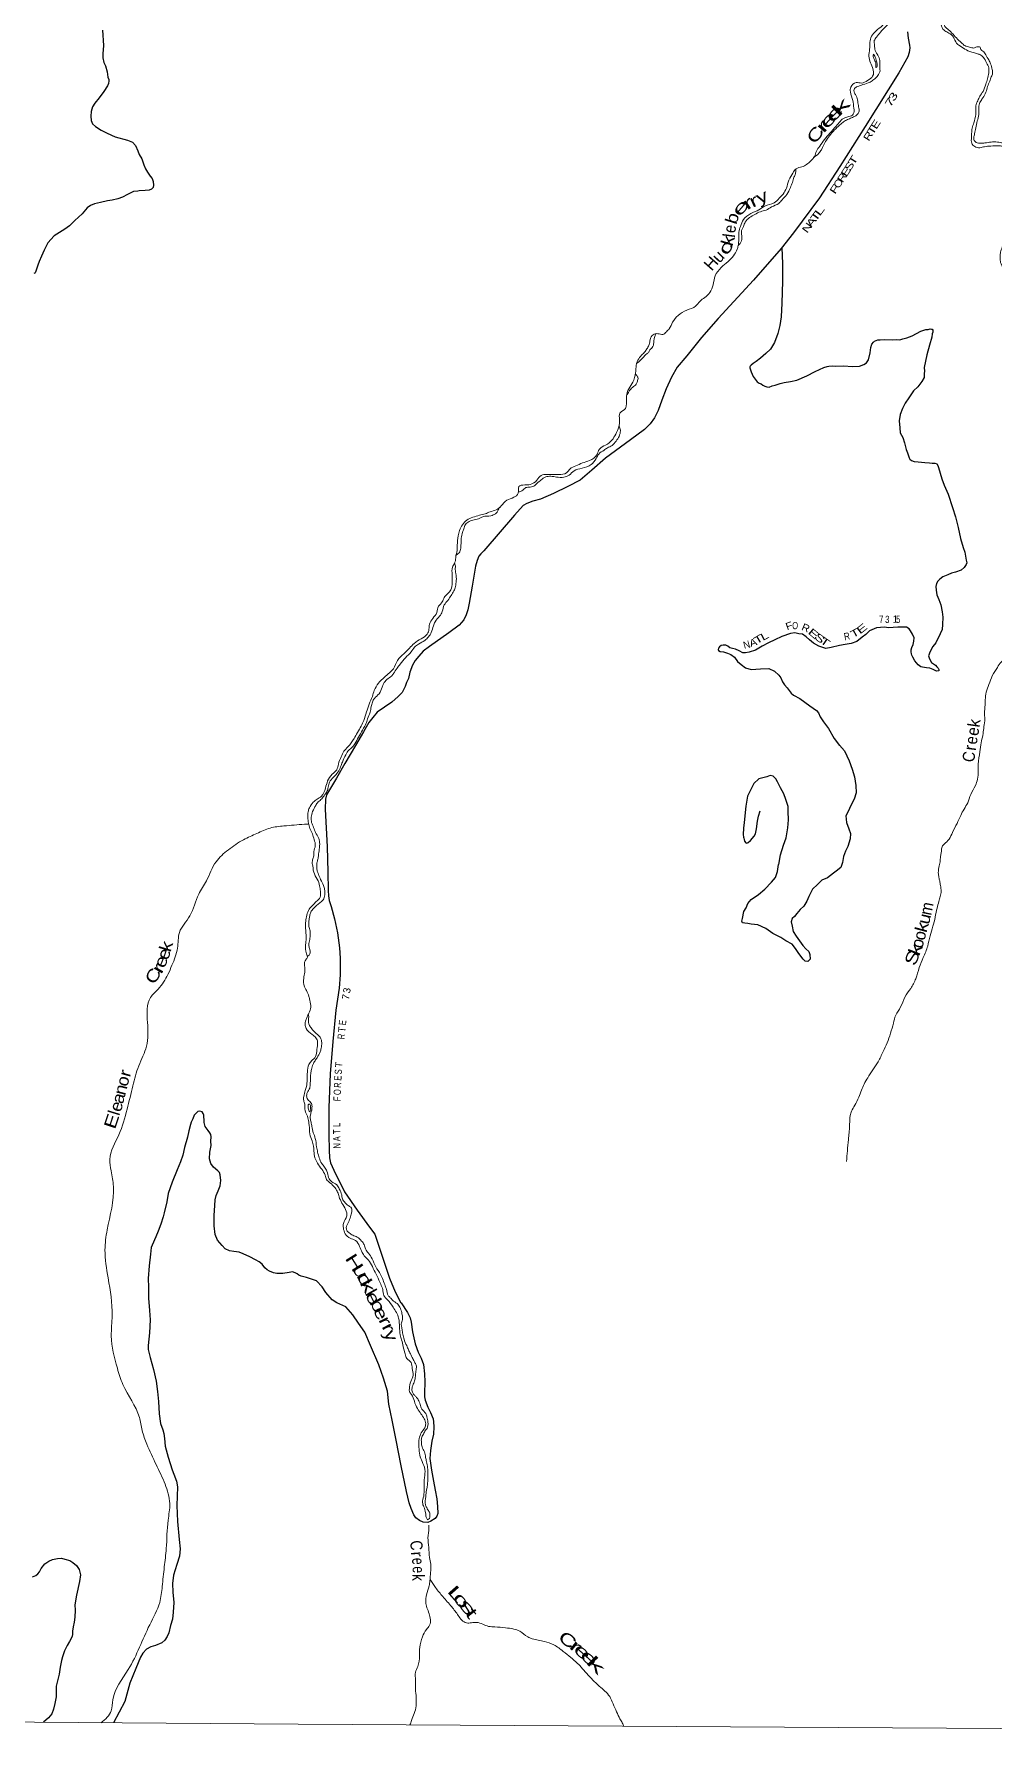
# Model space of a CAD drawing. Header units: feet. Extents: x -252966 to 4, y -183309 to 1368.
# Drawn here: x -161025 to -145150, y -183309 to -154782 of the extents above; entities that cross this region are included whole.
import ezdxf
from ezdxf.enums import TextEntityAlignment as Align

# ---------------------------------------------------------------- set-up
doc = ezdxf.new("R2010")
doc.units = ezdxf.units.FT
doc.header["$LTSCALE"] = 80
for name, color, linetype, lineweight in [('29', 7, 'Continuous', 25), ('30', 7, 'Continuous', 35), ('39', 7, 'Continuous', 13), ('4', 7, 'Continuous', 13), ('41', 7, 'Continuous', 13)]:
    doc.layers.add(name, color=color, linetype=linetype, lineweight=lineweight)

msp = doc.modelspace()

# ---------------------------------------------------------------- linework, layer by layer
at = {"layer": '29'}
for points in [[(-159895.63, -154712.76), (-159881.46, -154962.65), (-159890.81, -155103.29), (-159890.42, -155171.72), (-159876.09, -155244.52), (-159845.37, -155303.63), (-159821.57, -155400.81), (-159809.57, -155487.63), (-159792.93, -155528.93), (-159790.94, -155548.46), (-159796.05, -155596.03), (-159815.05, -155634.41), (-159873.41, -155725.56), (-159950.21, -155832.35), (-160022.52, -155919.14), (-160062.16, -155982.57), (-160082.07, -156060.57), (-160087.84, -156134.89), (-160083.49, -156205.43), (-160062.75, -156262.28), (-160013.64, -156307.75), (-159918.68, -156366.42), (-159819.56, -156419.15), (-159686.43, -156476.73), (-159485.09, -156535.97), (-159397.53, -156568.29), (-159350.57, -156619.75), (-159310.49, -156707.26), (-159289.85, -156768.13), (-159247.42, -156841.62), (-159209.58, -156939.14), (-159187.17, -157010.12), (-159150.29, -157063.34), (-159107.68, -157128.78), (-159075.19, -157170.34), (-159056.47, -157215.58), (-159050.61, -157276.08), (-159059.68, -157320.13), (-159084.55, -157346.65), (-159123.18, -157359.83), (-159191.63, -157368.22), (-159292.13, -157373.82), (-159310.83, -157375.92)], [(-146560.35, -154740.38), (-146549.59, -154841.33), (-146525.28, -154958.83), (-146520.77, -155005.25), (-146524.04, -155043.37), (-146531.32, -155081.36), (-146553.78, -155153.06), (-146703.27, -155417.76), (-147263.37, -156304.79), (-147679.4, -156969.19), (-148018.22, -157487.23), (-148445.61, -158068.76), (-148655.3, -158329.48), (-149108.96, -158853.81), (-149694.92, -159486.48), (-149970.75, -159801.37), (-150218.12, -160107.12), (-150375.07, -160293.12), (-150466.94, -160457.1), (-150557.79, -160651.29), (-150628.35, -160840.12), (-150692.36, -161013.06), (-150752.64, -161133.82), (-150824.18, -161230.06), (-150917.9, -161327.59), (-151148.79, -161499.08), (-151563.06, -161803.39), (-151790.8, -162001.14), (-151983.19, -162163.84), (-152185.86, -162271.87), (-152423.01, -162388.84), (-152641.29, -162482.28), (-152766.98, -162512.36), (-152866.88, -162553.35), (-152928.21, -162583.53), (-153072.32, -162745.8), (-153578.46, -163336.82), (-153626.39, -163387.56), (-153659.79, -163424.69), (-153690.29, -163496.12), (-153717.5, -163589.79)], [(-159310.83, -157375.92), (-159380.68, -157383.74), (-159480.18, -157431.62), (-159565.53, -157475.83), (-159640.47, -157504.19), (-159735.33, -157526.02), (-159815.96, -157540.16), (-159928.97, -157565.58), (-160027.84, -157587.32), (-160094.06, -157615.02), (-160151.93, -157656.74), (-160232.46, -157751.37), (-160353.58, -157865.14), (-160443.99, -157953.5), (-160523.52, -158005.89), (-160698.81, -158118.34), (-160803.98, -158236.52), (-160860.95, -158353.87), (-160909.47, -158453.31), (-160947.67, -158540.92), (-160967.25, -158604.84), (-160995.23, -158684.66), (-161003.69, -158702.56), (-161014.34, -158728.46), (-161020.87, -158738.43), (-161036.78, -158744.02)], [(-148643.01, -158314.2), (-148633.21, -158575.67), (-148630.85, -158871.51), (-148638.77, -159235.42), (-148654.13, -159458.25), (-148676.96, -159602.37), (-148705.43, -159734.23), (-148764.69, -159885.19), (-148828.59, -159993.76), (-148905.5, -160069.7), (-148992.46, -160145.32), (-149066.64, -160199.22), (-149118.06, -160233.75), (-149147.17, -160262.98), (-149165.72, -160276.45), (-149170.07, -160286.37), (-149170.73, -160306.47), (-149159.66, -160337.01), (-149150.74, -160371.51), (-149117.01, -160447.06), (-149049.53, -160535.79), (-149018.11, -160558.95), (-148986.29, -160570.05), (-148958.82, -160591.07), (-148923.12, -160606.33), (-148891.3, -160617.43), (-148851.25, -160622.77), (-148802.37, -160604.25), (-148749.67, -160591.9), (-148668.25, -160562.38), (-148603.43, -160548.41), (-148496.28, -160531.8), (-148391.01, -160511.11), (-148225.7, -160438.07), (-148086.57, -160366.17), (-147947.63, -160300.31), (-147892.79, -160284), (-147864.47, -160278.9), (-147805.87, -160270.76), (-147745.66, -160274.75), (-147614.8, -160270.99), (-147474.42, -160283.64), (-147353.61, -160279.56), (-147282.3, -160251.72), (-147237.04, -160221.01), (-147207.2, -160169.68), (-147175.38, -160058.05), (-147166.38, -159967.8), (-147148.39, -159910.05), (-147125.3, -159880.62), (-147104.68, -159865.2), (-147076.09, -159852.06), (-147049.65, -159842.86), (-147013.41, -159842.04), (-146940.75, -159834.36), (-146802.12, -159838.91), (-146733.68, -159837.13), (-146686.76, -159838.09), (-146636.78, -159826.23), (-146571.89, -159810.25), (-146482.17, -159772.95), (-146410.53, -159735.06), (-146336.81, -159695.23), (-146255.52, -159669.73), (-146219.22, -159666.89), (-146185, -159661.19), (-146160.89, -159666.8), (-146148.77, -159665.18), (-146139.19, -159679.58), (-146137.57, -159691.7), (-146138.23, -159711.8), (-146149.73, -159740.55), (-146157.08, -159795.69)], [(-146157.08, -159795.69), (-146195.72, -159931.24), (-146241.05, -160086.69), (-146260.68, -160194.69), (-146282.13, -160296.6), (-146278.15, -160359.1), (-146283.42, -160397.16), (-146285.66, -160465.49), (-146321.93, -160528.69), (-146387.25, -160619.1), (-146461.89, -160687.07), (-146536.04, -160801.33), (-146597.2, -160887.85), (-146640.36, -160976.98), (-146679.89, -161078.29), (-146699.39, -161182.28), (-146689.09, -161297.3), (-146679.73, -161380.1), (-146636.1, -161460), (-146608.86, -161549.42), (-146580.15, -161654.99), (-146557.95, -161714.06), (-146545.47, -161762.76), (-146532.53, -161797.39), (-146523.07, -161815.81), (-146491.59, -161836.96), (-146449.92, -161854.42), (-146381.81, -161862.69), (-146269.56, -161874.42), (-146193.34, -161880.95), (-146151.15, -161882.33), (-146128.98, -161881.05), (-146100.92, -161883.98), (-146076.88, -161886.78), (-146071.24, -161899.04), (-146057.14, -161922.92), (-146043.92, -161958.19), (-145991.01, -162143.36), (-145949.92, -162247.07), (-145884.48, -162398.1), (-145813.25, -162617.74), (-145762.07, -162774.34), (-145719.46, -162946.76), (-145679.25, -163131.17), (-145635.85, -163279.47), (-145610.29, -163358.77), (-145591.49, -163459.99), (-145586.52, -163492.35), (-145575.78, -163532.94), (-145584.87, -163564.83), (-145618.67, -163614.02), (-145668.34, -163656.66), (-145766.03, -163691.68), (-145832.87, -163705.59), (-145892.19, -163735.83), (-145975.75, -163769.31), (-146025.16, -163803.9), (-146056.42, -163837.08), (-146079.9, -163878.56), (-146087.58, -163928.61), (-146085.54, -163989.04), (-146073.92, -164063.86), (-146040.26, -164141.42), (-146006.93, -164229.03), (-145982.56, -164344.52), (-145975.42, -164433.28), (-145981.39, -164553.8), (-145984.16, -164638.22), (-146016.74, -164711.59), (-146092.07, -164862.03), (-146140.33, -164922.82), (-146181.2, -165003.97), (-146213.65, -165073.33), (-146193.27, -165126.31), (-146160.96, -165183.71), (-146098.18, -165232.04), (-146070.84, -165257.08), (-146049.4, -165277.91), (-146042.09, -165300.28), (-146042.82, -165322.39), (-146081.32, -165331.18), (-146134.65, -165301.27), (-146188.3, -165281.4), (-146246.43, -165275.47), (-146308.39, -165263.37), (-146338.33, -165256.36), (-146381.61, -165226.77), (-146408.61, -165191.68)], [(-153715.49, -163589.86), (-153774.66, -163921.91), (-153820.13, -164204.11), (-153845.86, -164313.93), (-153870.66, -164395.61), (-153911.54, -164476.76), (-153988.85, -164564.76), (-154160.03, -164693.95), (-154481.25, -164920.83), (-154582.4, -165000), (-154657.5, -165082.04), (-154714.19, -165154.63), (-154758.96, -165231.63), (-154802.9, -165344.87), (-154828.5, -165450.67), (-154860.81, -165516), (-154883.21, -165585.69), (-154911.05, -165637.09), (-154930.71, -165684.73), (-154999.26, -165750.89), (-155100.81, -165842.12), (-155343.56, -166007.19), (-155416.98, -166099.35), (-155481.91, -166177.7), (-155573.51, -166333.64), (-155707.68, -166560.62), (-155882.46, -166860.71), (-156019.09, -167101.69), (-156155.13, -167324.59), (-156183.1, -167380.01), (-156203.42, -167447.75), (-156208.83, -167612.55), (-156175.17, -168241.4), (-156164.52, -168652.2), (-156156.53, -168960.3), (-156151.46, -169051.01), (-156139.97, -169129.85), (-156110.92, -169225.37), (-156055.43, -169434.43), (-156002.68, -169665.52), (-155970.61, -169914.05), (-155960.01, -170081.4), (-155956.59, -170222.35), (-155961.14, -170361.03), (-155974.43, -170581.91), (-156030.5, -170942.23), (-156079.74, -171461.73), (-156123.6, -172001.52), (-156147.9, -172558.05), (-156146.61, -173008.78), (-156143, -173266.43), (-156136.98, -173389.36), (-156119.65, -173474.43), (-156063.21, -173592.98), (-155888.03, -173954.85), (-155678.66, -174255.47), (-155474.73, -174537.81), (-155383.99, -174653.46), (-155332.55, -174802.02), (-155248.84, -175070.35), (-155144.41, -175381.61), (-155045.24, -175608.2), (-154952.73, -175792.31)], [(-146408.61, -165191.68), (-146439.7, -165158.47), (-146469.94, -165099.13), (-146484.95, -165066.44), (-146494.27, -165044), (-146499.18, -165009.64), (-146498.13, -164977.48), (-146486.76, -164937.61), (-146467.09, -164889.97), (-146457.14, -164831.95), (-146451.28, -164775.81), (-146475.55, -164718.67), (-146511.88, -164661.15), (-146532.92, -164628.26), (-146576.2, -164598.68), (-146717.04, -164600.09), (-146874.22, -164609.02), (-146943.23, -164602.22), (-147008.83, -164604.6), (-147071.38, -164610.6), (-147187.62, -164659.1), (-147247.99, -164721.5), (-147309.72, -164763.74), (-147400.57, -164835.21), (-147492.23, -164870.43), (-147591.41, -164889.31), (-147688.44, -164904.23), (-147826.32, -164937.94), (-147913.3, -164953.19), (-148026.77, -164917.28), (-148115.6, -164866.07), (-148182.07, -164807.56), (-148236.87, -164761.5), (-148297.77, -164717.25), (-148359.86, -164709.17), (-148423.82, -164697.01), (-148496.55, -164706.7), (-148640.98, -164756.29), (-148755.47, -164812.89), (-148863.6, -164859.64), (-148970.06, -164916.51), (-149076.71, -164979.41), (-149180.5, -165016.25), (-149243.72, -165027.81), (-149289.46, -165026.76), (-149349.13, -164991.8), (-149408.16, -164966.53), (-149461.56, -164954.91), (-149501.87, -164941.32), (-149536.22, -164917.14), (-149570.48, -164899.57), (-149613.13, -164899.44), (-149645.14, -164903.96), (-149674.26, -164923.59), (-149692.58, -164947), (-149697.88, -164969.09), (-149689.06, -164988.28), (-149664.78, -165002.37), (-149608.65, -165008.24), (-149541, -165030.58), (-149487.35, -165050.44), (-149424.5, -165096.77), (-149376.58, -165168.76), (-149313.87, -165219.11), (-149245.2, -165271.66), (-149149.55, -165298.94), (-148992.38, -165290.01), (-148855.42, -165284.45), (-148764.32, -165327.67), (-148690.15, -165396.5), (-148657.45, -165441.84), (-148631.36, -165505.07), (-148594.77, -165554.56), (-148552.22, -165606.25), (-148488.69, -165692.84), (-148446.73, -165727.73), (-148340.7, -165780.19), (-148179.78, -165902.16), (-148067.76, -165982.29), (-148036.71, -166018.71), (-148004.69, -166082.95), (-147953.22, -166169.14), (-147868.38, -166280.57), (-147775.27, -166446.6), (-147686.41, -166558.16)], [(-147686.34, -166556.15), (-147602.99, -166651.44), (-147527.96, -166816.87), (-147476.13, -166953.38), (-147437.96, -167077.36), (-147414.51, -167220.98), (-147410.57, -167345.86), (-147444.2, -167451.39), (-147495.85, -167554.32), (-147543.28, -167651.35), (-147579.95, -167726.61), (-147569.51, -167837.61), (-147532.69, -167941.43), (-147505.13, -168020.8), (-147508.03, -168109.23), (-147546.28, -168232.72), (-147587.02, -168309.85), (-147620.13, -168399.31), (-147637.43, -168497.33), (-147666.38, -168582.9), (-147740.82, -168644.84), (-147788.09, -168675.48), (-147887.23, -168754.72), (-147977.02, -168794.03), (-148051.73, -168864.01), (-148134.73, -168941.77), (-148193.01, -169062.59), (-148229.8, -169141.86), (-148274.7, -169222.88), (-148338.83, -169277.11), (-148391.3, -169343.8), (-148429.05, -169390.85), (-148468.41, -169425.77), (-148484.39, -169483.6), (-148472.63, -169554.4), (-148453.43, -169643.56), (-148403.57, -169717.63), (-148349.76, -169793.84), (-148292.05, -169874.2), (-148241.46, -169926.16), (-148196.77, -169973.9), (-148180.34, -170024.74), (-148172.73, -170099.43), (-148191.61, -170122.96), (-148208.21, -170138.51), (-148254.29, -170132.97), (-148289.33, -170097.62), (-148325.99, -170050.14), (-148368.28, -169990.41), (-148414.32, -169922.5), (-148472.42, -169854.2), (-148573.1, -169796.57), (-148657.85, -169743.49), (-148790.35, -169674.76), (-148904.24, -169590.54), (-149039.02, -169529.79), (-149147.32, -169520.2), (-149207.33, -169510.18), (-149255.35, -169502.57), (-149280, -169497.28), (-149293.39, -169497.3), (-149302.65, -169472.85), (-149295.04, -169424.81), (-149269.11, -169308.97), (-149234.98, -169249.73), (-149204.48, -169178.29), (-149149.93, -169109.66), (-149026.61, -169029.2), (-148921.11, -168940.11), (-148812.81, -168826.97), (-148747.75, -168744.6), (-148714.38, -168647.11), (-148694.55, -168533.07)], [(-148692.54, -168533.14), (-148661.14, -168373.21), (-148611.53, -168209.85), (-148567.46, -168092.59), (-148539.81, -167924.49), (-148531.44, -167791.97), (-148534.99, -167655.04), (-148538.18, -167568.42), (-148574.74, -167456.56), (-148605.79, -167360.97), (-148664.98, -167264.47), (-148713.98, -167164.27), (-148742.47, -167113.04), (-148786.2, -167068.02), (-148833.24, -167059.76), (-148888.28, -167082.1), (-149024.02, -167111.85), (-149105.01, -167189.67), (-149162.89, -167298.44), (-149210.52, -167401.5), (-149238.1, -167567.59), (-149265.09, -167838.32), (-149278.23, -167932.46), (-149279.65, -168037.03), (-149277.09, -168081.38), (-149273.6, -168097.59), (-149268.16, -168115.88), (-149259.11, -168146.36), (-149239.81, -168171.13), (-149221.92, -168177.76), (-149197.42, -168166.49), (-149158.19, -168135.58), (-149099.42, -168061.05), (-149080.02, -168021.45), (-149059.37, -167943.66), (-149046.97, -167811.27), (-149026.19, -167729.46), (-149001.18, -167641.76)], [(-156603.21, -175353.28), (-156645.74, -175336.91), (-156673.21, -175310.08), (-156706.93, -175293.16), (-156746.77, -175280.11), (-156805.19, -175288.75), (-156907.93, -175304.36), (-156984.31, -175308.53), (-157007.38, -175305.9), (-157063.41, -175298.5), (-157129.9, -175268.76), (-157166.95, -175244.7), (-157207.52, -175210.38), (-157251.57, -175151.09), (-157302.83, -175111.6), (-157360.29, -175080.01), (-157457.16, -175029.39), (-157564.65, -174978.43), (-157633.47, -174952.93), (-157720.32, -174940.43), (-157791.06, -174929.53), (-157861.9, -174900.75), (-157916.79, -174845.08), (-157989.22, -174754.78), (-158030.83, -174659.17), (-158049.56, -174517.84), (-158049.49, -174344.77), (-158037.51, -174178.03), (-158029.31, -174085.66), (-158011.55, -174013.65), (-157981.6, -173935.89), (-157947.55, -173854.21), (-157935.43, -173765.96), (-157945.23, -173671.14), (-157961.14, -173631.37), (-157987.85, -173605.7), (-158058.69, -173545.61), (-158104.68, -173483.14), (-158123.66, -173407.18), (-158117.08, -173298.67), (-158098.44, -173186.69), (-158100.67, -173113.93), (-158094.95, -173041.62), (-158101.56, -173004.13), (-158119.46, -172974.61), (-158146.73, -172939.74), (-158177.74, -172892.69), (-158193.26, -172870.18), (-158211.76, -172803.32), (-158214.67, -172756.96), (-158215.68, -172714.68), (-158216.97, -172684.46), (-158226.39, -172658.07), (-158247.79, -172629.37), (-158285.68, -172617.18), (-158319.96, -172625.6), (-158346.61, -172649.1), (-158375.56, -172684.62), (-158403.06, -172744.32), (-158426.1, -172798.17), (-158441.71, -172837.18), (-158463.95, -172942.06), (-158486.58, -173050.18)], [(-158486.58, -173050.18), (-158536.76, -173220.02), (-158565.79, -173344.08), (-158604.61, -173457.84), (-158661.87, -173587.26), (-158745.11, -173796.53), (-158807.76, -173984.17), (-158829.05, -174120.5), (-158873.5, -174302.55), (-158891.07, -174366.52), (-158932.14, -174490.29), (-158976.98, -174603.9), (-159013.41, -174701.62), (-159074.78, -174834.96), (-159089.21, -174878.04), (-159100.51, -174989.29), (-159123.04, -175177.91), (-159138.06, -175388.85), (-159133.46, -175533.86), (-159135.78, -175716.93), (-159118.47, -175918.6), (-159106.13, -176075.87), (-159119.25, -176290.88), (-159140.24, -176499.66), (-159139.13, -176567.83), (-159106.74, -176695.68), (-159051.27, -176896.26), (-159005.68, -177090.57), (-158983.59, -177260.15), (-158971.44, -177425.47), (-158960.29, -177633.02), (-158933.91, -177790.63), (-158895.74, -177895.63), (-158881.59, -177954.91), (-158867.66, -178037.62), (-158860.51, -178166.73), (-158806.61, -178349.17), (-158742.84, -178558.75), (-158716.31, -178630.53), (-158671.53, -178748.91), (-158653.9, -178838.04), (-158664.95, -179149.54), (-158653.13, -179413.46), (-158626.11, -179713.97), (-158611.78, -179867.82), (-158622.55, -179987.75), (-158663.95, -180125.6), (-158718.38, -180305.39), (-158735.61, -180439.8), (-158729.01, -180584.86), (-158716.95, -180754.2), (-158724.86, -180919.02), (-158736.61, -181033.34), (-158769.37, -181136.32), (-158799.15, -181259.33), (-158827.11, -181320.43), (-158864.29, -181382.51), (-158912.92, -181424.97), (-159018.95, -181471.31), (-159093.91, -181488.94), (-159167.25, -181529.51), (-159226.63, -181595.04), (-159268.41, -181664.46), (-159345.01, -181847.74), (-159443.1, -182090.86), (-159526.56, -182394.72), (-159713.73, -182748.63)], [(-154950.79, -175794.39), (-154841.41, -175954.91), (-154799.92, -176038.77), (-154780.19, -176111.85), (-154759.35, -176273.49), (-154717.66, -176474.05), (-154667.83, -176610.48), (-154618.69, -176706.66), (-154580.06, -176816.58), (-154560.97, -176970.11), (-154557.22, -177101.02), (-154563.35, -177287.93), (-154560.24, -177351.45), (-154551.04, -177403.02), (-154506.58, -177519.16), (-154461.33, -177611.19), (-154416.47, -177715.27), (-154410.28, -177766.67), (-154404.69, -177846.44), (-154414.68, -177966.83), (-154440.73, -178086.7), (-154463.76, -178236.84), (-154476.22, -178371.24), (-154448.4, -178565.3), (-154412.14, -178747.57), (-154386.82, -178895.28), (-154355.27, -179037.15), (-154345.43, -179166.24), (-154341.22, -179283.08), (-154355.63, -179326.38), (-154386.12, -179364.1), (-154456.08, -179412.1), (-154509.04, -179432.5), (-154583.19, -179424.03), (-154642.73, -179399.94), (-154705.51, -179351.61), (-154738.08, -179302.25), (-154785.08, -179202.12), (-154816.07, -179104.53), (-154862.24, -178917.91), (-154948.78, -178490.54), (-155033.37, -178065.24), (-155096.96, -177735.2), (-155150.67, -177471.88), (-155177.7, -177253.7), (-155239.15, -177042.43), (-155320.36, -176820.46), (-155458.68, -176500.04), (-155552.02, -176279.68), (-155655.63, -176127.39), (-155747.78, -175993.59), (-155866.12, -175860.94), (-156012.69, -175791.75), (-156093.54, -175742.82), (-156194.19, -175622.82), (-156259.41, -175526.12), (-156350.74, -175428.56), (-156515.78, -175370.83), (-156603.21, -175353.28)], [(-161057.52, -180330.87), (-161000.87, -180312.13), (-160968.01, -180280.73), (-160943.13, -180247.13), (-160913.71, -180191.5), (-160849.76, -180118.6), (-160788.48, -180073.8), (-160723.13, -180046.36), (-160642.41, -180028.2), (-160574.54, -180024.68), (-160518.61, -180036.11), (-160440.94, -180062.15), (-160387.18, -180095.28), (-160328.14, -180145.01), (-160282.86, -180212.62), (-160263.85, -180297.9), (-160276.54, -180410.29), (-160330.02, -180634.38), (-160353.93, -180796.8), (-160352.01, -180885.39), (-160353.06, -181002.13), (-160368.76, -181084.22), (-160382.6, -181160.35), (-160392.29, -181230.55), (-160393.53, -181282.84), (-160401.43, -181321.99), (-160442, -181404.68), (-160482.26, -181469.85), (-160528.54, -181559.28), (-160560.91, -181655.09), (-160576.48, -181719.11), (-160601.15, -181825.96), (-160615.86, -181941.53), (-160636.11, -182033.6), (-160662, -182141.14), (-160666.68, -182228.52), (-160666.93, -182318.62), (-160685.6, -182428.85), (-160709.9, -182522.84), (-160737.89, -182602.65), (-160793.78, -182667.93), (-160873.36, -182740.47)]]:
    msp.add_lwpolyline(points, dxfattribs=at)
at = {"layer": '39'}
for points in [[(-148380.61, -150400.41), (-148333.49, -150524.37), (-148300.61, -150732.49), (-148288.86, -150901.83), (-148258.19, -151039.45), (-148220.45, -151137.01), (-148197.41, -151258.34), (-148241.6, -151412.17), (-148264.45, -151596.73), (-148308.74, -151754.58), (-148284.56, -151910.15), (-148246.1, -151979.55), (-148144.44, -152094.84), (-148034.42, -152198.27), (-147950.34, -152292.98), (-147857.59, -152363.77), (-147751.8, -152396.65), (-147672.71, -152372.51), (-147590.22, -152372.6), (-147498.76, -152415.18), (-147469.94, -152546.72), (-147551.77, -152677.45), (-147643.23, -152791.84), (-147652.82, -152851.97), (-147648.34, -152912.45), (-147613.54, -152967.68), (-147544.72, -153029.8), (-147463.57, -153082.18), (-147398.09, -153118.07), (-147329.89, -153125.84), (-147214.86, -153112.68), (-147092.77, -153059.45), (-147003.27, -153021.48), (-146929.13, -153033.43), (-146817.88, -153088.6), (-146728.58, -153137.16), (-146614.34, -153232.64), (-146551.29, -153284.56), (-146508.75, -153352.06), (-146462.77, -153441.77), (-146459.89, -153564.6), (-146503.4, -153692.29), (-146543.72, -153773.77), (-146565.28, -153908.05), (-146586.47, -154028.25), (-146603.29, -154134.48), (-146653.5, -154209.67), (-146754.56, -154305.7), (-146829.21, -154392.34), (-146901.04, -154525.34), (-146976.31, -154636.11), (-147081.13, -154721.98), (-147155.89, -154812.65), (-147182.55, -154910.57), (-147184.82, -154999.06), (-147197.82, -155113.44), (-147182.51, -155222.5), (-147137.04, -155332.33), (-147136.68, -155475.22), (-147220.98, -155545.51), (-147322.65, -155587.19), (-147410.97, -155578.9), (-147497.38, -155653.17), (-147505.48, -155733.46), (-147466.87, -155875.31), (-147447.95, -156000.56), (-147458.63, -156102.92), (-147530.08, -156143.36), (-147599.02, -156163.74), (-147743.38, -156300.92), (-147847.01, -156419.02), (-147934.15, -156521.44), (-148013.44, -156632.11), (-148067.89, -156715.25), (-148100.32, -156802.96), (-148162.55, -156875.84), (-148308, -156976.77), (-148403.33, -157006.54), (-148459.53, -157079.56), (-148522.84, -157194.67), (-148566.46, -157326.37), (-148621.32, -157425.59), (-148683.5, -157496.45), (-148767.9, -157570.77), (-148922.26, -157627.2), (-149020.33, -157685.07), (-149152.73, -157748.11), (-149278.01, -157847.54), (-149327.2, -157960.99), (-149351.8, -158056.96), (-149354.84, -158175.61)], [(-147891.61, -152278.38), (-147835.93, -152303.95), (-147711.84, -152329.25), (-147608.78, -152311.76), (-147530.41, -152315.77), (-147428.64, -152348.55), (-147416.11, -152409.24), (-147402.51, -152506.18), (-147425.04, -152600.19), (-147471.6, -152689.56), (-147533.11, -152734.28), (-147580.33, -152771.31), (-147610.45, -152847.01), (-147597.92, -152907.7), (-147537.08, -152967.61), (-147466.09, -153023.76), (-147386.54, -153060), (-147322.3, -153065.66), (-147238.78, -153025.54), (-147161.39, -152989.27), (-147048.12, -152966), (-146923.62, -152975.22), (-146790.65, -153047.03), (-146655.63, -153116.88), (-146541.28, -153208.35), (-146427.4, -153317.91), (-146417.5, -153402.68), (-146407.81, -153495.5), (-146386.32, -153598.68), (-146339.25, -153724.65), (-146273.78, -153839.01), (-146240.63, -153880.11), (-146133.55, -153941.2), (-146042.19, -153987.8), (-145967.28, -154048.07), (-145913.15, -154133.97), (-145877.06, -154217.4), (-145891.09, -154293.52), (-145940.84, -154350.61), (-145978.28, -154397.95), (-145980.13, -154470.35), (-145960.39, -154563.42), (-145938.43, -154648.5), (-145899.3, -154691.76), (-145822.54, -154758.12), (-145750.21, -154840.46), (-145665.71, -154919.09), (-145608.59, -154966.83), (-145530.74, -154990.95), (-145462.73, -155006.77), (-145412, -154989.95), (-145355.81, -154995.41), (-145342.71, -155033.98), (-145313.12, -155056.87), (-145262.44, -155120.55), (-145212.28, -155204.34), (-145181.71, -155267.5), (-145156.04, -155364.75), (-145149.54, -155425.29), (-145171.15, -155483.1), (-145197.13, -155554.88), (-145231.58, -155642.55), (-145260.25, -155740.43), (-145310.83, -155829.69), (-145348.62, -155891.11), (-145367.59, -155924.84), (-145376.26, -156105.74), (-145403.23, -156215.73), (-145428.29, -156329.8), (-145446.85, -156425.92), (-145460.62, -156491.98), (-145459.33, -156520.18), (-145440.16, -156556.89), (-145358.34, -156583.13), (-145275.74, -156579.2), (-145174.74, -156563.67), (-145070.14, -156564.32), (-144981.98, -156578.65), (-144875.77, -156595.44), (-144808.28, -156631.37), (-144779.47, -156684.43), (-144761.53, -156769.41), (-144743.48, -156850.37), (-144713.53, -156937.66), (-144669.09, -157009.23), (-144590.63, -157087.7), (-144533.87, -157149.52), (-144489.63, -157229.14), (-144468.96, -157286.01), (-144472.37, -157340.26), (-144499.59, -157381.82)], [(-148116.87, -156820.65), (-148026.54, -156750.51), (-147986.79, -156691.15), (-147918.94, -156556.04), (-147852.12, -156461.15), (-147767.15, -156364.71), (-147715.49, -156311.7), (-147647.53, -156251.04), (-147588.09, -156208.29), (-147522.92, -156177.75), (-147455.79, -156149.28), (-147417.02, -156128.13), (-147386.14, -156100.75), (-147362.83, -156055.06), (-147369.02, -155982.45), (-147384.79, -155891.49), (-147408.61, -155800.33), (-147437.58, -155753.3), (-147446.55, -155710.81), (-147437.68, -155678.84), (-147390.55, -155645.83), (-147299.2, -155613.95), (-147179.38, -155570.72), (-147115.96, -155530.08), (-147064.35, -155479.07), (-147039.29, -155443.49), (-147018.15, -155403.78), (-147015.06, -155361.6), (-147019.59, -155303.12), (-147017.89, -155236.76), (-147037.68, -155145.7), (-147060.88, -155108.88), (-147070.47, -155090.53), (-147093.47, -155045.67), (-147105.47, -154964.86), (-147109.44, -154884.27), (-147071.75, -154826.87), (-147009.26, -154743.94), (-146905.99, -154639.92), (-146868.77, -154600.62), (-146841.59, -154561.07), (-146802.92, -154465.46), (-146768.95, -154395.89), (-146708.52, -154314.92), (-146642.83, -154264.28), (-146576.84, -154201.56), (-146554.31, -154186.04), (-146508.16, -154112.76), (-146493.72, -154020.56), (-146486.71, -153904.02), (-146483.15, -153843.73), (-146479.43, -153777.42), (-146453.6, -153711.67), (-146438.44, -153669.8), (-146415.4, -153634.16), (-146394.88, -153697.07), (-146351.01, -153790.76), (-146310.59, -153862.22), (-146249.34, -153906.05), (-146194.33, -153957.76), (-146122.98, -153999.83), (-146051.68, -154043.91), (-145973.06, -154116.35), (-145928.57, -154185.9), (-145934.45, -154258.2), (-145990.91, -154341.28), (-146020.76, -154406.93), (-146019.68, -154521.66), (-146009.32, -154588.34), (-145971.74, -154691.93), (-145942.3, -154720.85), (-145874.87, -154758.79), (-145798.15, -154827.16), (-145746.39, -154927.09), (-145659.52, -154991.69), (-145558.48, -155052.63), (-145492.64, -155074.43), (-145410.77, -155098.66), (-145362.92, -155115.98), (-145301.73, -155161.81), (-145249.71, -155251.68), (-145211.61, -155335.16), (-145213.73, -155417.62), (-145232.45, -155519.77), (-145262.87, -155607.54), (-145308.14, -155725.12), (-145360.53, -155806.29), (-145396.62, -155879.83), (-145424.98, -155965.64), (-145425.75, -156074.29), (-145451.43, -156212.49)], [(-147130.18, -155143.34), (-147125.28, -155109.25), (-147111.56, -155123.69), (-147094.4, -155160.35), (-147077.44, -155205.05), (-147068.26, -155239.5), (-147062.9, -155265.8), (-147063.83, -155302), (-147068.42, -155324.02), (-147076.56, -155327.83), (-147085.53, -155285.34), (-147092.29, -155234.86), (-147107.55, -155202.27), (-147124.66, -155163.6), (-147130.18, -155143.34)], [(-145451.43, -156212.49), (-145460.3, -156244.46), (-145488.71, -156332.28), (-145497.12, -156424.64), (-145502.02, -156537.2), (-145495.22, -156585.68), (-145446.29, -156639.25), (-145360.25, -156657.54), (-145281.37, -156641.44), (-145180.47, -156629.93), (-145033.53, -156627.64), (-144969.35, -156635.31), (-144887.84, -156673.62), (-144845.3, -156741.11), (-144813.14, -156820.42), (-144749.83, -156940.76), (-144727.3, -157003.72), (-144661.16, -157091.94), (-144631.98, -157130.92), (-144575.48, -157202.8), (-144537.27, -157282.26), (-144553.41, -157362.34), (-144633.23, -157493.12), (-144710.31, -157595.8), (-144768.42, -157664.75), (-144812.71, -157744.12), (-144853.13, -157829.62), (-144888.86, -157967.56), (-144932.64, -158105.3), (-144973.99, -158227), (-144990.13, -158307.09), (-145018.39, -158388.88), (-145022.21, -158459.21), (-145020.3, -158541.77), (-144992.1, -158618.96), (-144929.72, -158697.02), (-144867.44, -158779.11), (-144786.76, -158849.59), (-144724.33, -158925.64), (-144639.47, -158990.19), (-144556.1, -159034.57), (-144490.37, -159060.4), (-144460.21, -159061.17), (-144390.2, -159077.04), (-144289.97, -159091.67), (-144204.23, -159122.03), (-144154.17, -159131.36), (-144086.84, -159173.33), (-144038.43, -159247.01), (-144010.18, -159322.19), (-144024.88, -159424.45), (-144061.02, -159499.99), (-144126.25, -159611.02), (-144170.33, -159682.35), (-144204.72, -159768), (-144206.53, -159838.39), (-144223.5, -159950.65), (-144251.8, -160034.45), (-144260.78, -160148.93), (-144276.4, -160208.9), (-144252.84, -160310.12), (-144215.52, -160345.29), (-144144.48, -160399.42), (-144085.76, -160463.3), (-143979.86, -160570.65), (-143867.78, -160672.12), (-143801.43, -160752.29), (-143757.2, -160831.9), (-143732.14, -160874.8), (-143694.82, -160988.45), (-143680.55, -161137.73), (-143668.69, -161224.57), (-143656.01, -161279.23), (-143617.91, -161362.71), (-143606.75, -161390.4)], [(-149365.7, -158280.46), (-149311.23, -158200.88), (-149304.99, -158114.5), (-149311.38, -158049.94), (-149278.94, -157962.22), (-149246.98, -157892.61), (-149174.54, -157813.96), (-149090.81, -157765.78), (-148997.02, -157717.87), (-148899.74, -157690.16), (-148811.93, -157640.08), (-148693.71, -157580.71), (-148637.88, -157521.76), (-148559.15, -157433.21), (-148499.85, -157318.01), (-148467.47, -157232.3), (-148441.17, -157148.45), (-148415.5, -157088.73), (-148409.88, -157026.49), (-148407.69, -157010.57)], [(-149354.84, -158175.61), (-149365.62, -158282), (-149381.19, -158339.96), (-149533.29, -158543.36), (-149646.51, -158643.1), (-149746.59, -158779.4), (-149778.66, -158931.53), (-149834.19, -159056.89), (-149918.8, -159139.25), (-149996.81, -159199.65), (-150069.35, -159282.32), (-150215.93, -159349.01), (-150359, -159435.92), (-150452.48, -159550.25), (-150505.53, -159657.57), (-150553.07, -159706.67), (-150612.57, -159751.43), (-150694.75, -159739.28), (-150775.64, -159755.32), (-150822.04, -159838.66), (-150838.13, -159916.73), (-150867.83, -159976.35), (-150907.48, -160031.68), (-150965.48, -160096.61), (-151025.86, -160175.57), (-151057.11, -160295.52), (-151065.46, -160385.86), (-151109.75, -160543.71), (-151178.9, -160650.62), (-151216.33, -160776.44), (-151218.45, -160937.38), (-151233.61, -160979.25), (-151324.04, -161053.42), (-151330.9, -161163.92), (-151344.05, -161284.33), (-151393.4, -161403.82), (-151456.25, -161500.82), (-151561.01, -161584.68), (-151663.3, -161650.49), (-151707.96, -161743.94), (-151827.11, -161839.51), (-151944.86, -161880.78), (-152054.73, -161928.28), (-152150.58, -161978.16), (-152206.52, -162041.13), (-152342.16, -162073.89), (-152529.16, -162069.12), (-152630.26, -162088.68), (-152700.64, -162165.37), (-152811.18, -162239.02), (-152901.87, -162244.75), (-152999.15, -162272.46), (-153010.04, -162382.86), (-153080.16, -162449.49), (-153200.13, -162498.76), (-153291.03, -162591.02), (-153377.28, -162659.25), (-153474.62, -162688.97), (-153557.99, -162723.07), (-153651.15, -162746.85), (-153760.66, -162780.28), (-153860.42, -162826.03), (-153932.86, -162904.68), (-153979.53, -162998.07), (-154002.01, -163090.07), (-154018, -163242.6), (-154027.02, -163359.09), (-154045.07, -163435.1), (-154045.48, -163451.19), (-154066.01, -163545.25), (-154097.77, -163606.82), (-154102.98, -163731.46), (-154104.43, -163866.25), (-154123.45, -163980.48), (-154179.5, -164047.47), (-154235.44, -164110.44), (-154267.41, -164180.06), (-154329.69, -164254.94), (-154358.46, -164356.84), (-154425.39, -164455.75), (-154478.13, -164551), (-154488.29, -164633.25), (-154516.55, -164715.03), (-154619.15, -164792.91), (-154733.81, -164870.48), (-154810.22, -164947.02), (-154905.19, -165041.19), (-155006.61, -165151.3), (-155076.52, -165288.37), (-155165.25, -165374.65), (-155253.83, -165454.9)], [(-151046.73, -160232.39), (-151018.64, -160207.95), (-150973.32, -160166.85), (-150925.84, -160119.76), (-150880.41, -160074.64), (-150847.42, -160043.28), (-150834.63, -160015.43), (-150801.58, -159982.06), (-150776.58, -159948.49), (-150765.44, -159906.51), (-150764.56, -159872.33), (-150755.17, -159820.24), (-150748.26, -159786.21), (-150731.2, -159748.41), (-150728.56, -159739.77)], [(-151213.47, -160760.6), (-151203.44, -160744.57), (-151182.45, -160710.9), (-151155.18, -160667.32), (-151132.44, -160643.75), (-151101.56, -160616.37), (-151068.72, -160591.04), (-151047.84, -160561.39), (-151032.78, -160523.54), (-151028.14, -160499.51), (-151025.2, -160463.36), (-151027.11, -160459.29), (-151036.75, -160442.94), (-151050.36, -160424.48), (-151068.17, -160401.92)], [(-153003.61, -162357.5), (-152948.68, -162344.18), (-152895.11, -162295.24), (-152832.37, -162280.74), (-152749.41, -162262.73), (-152697.96, -162217.76), (-152630.11, -162161.13), (-152554.42, -162112.75), (-152467.6, -162100.88), (-152375.37, -162113.29), (-152252.71, -162116.42), (-152165.27, -162080.42), (-152083.04, -162012.08), (-151951.1, -161967.15), (-151802.72, -161908.55), (-151717.55, -161804.07), (-151675.53, -161734.7), (-151585.25, -161666.57), (-151529.98, -161629.75), (-151454.5, -161589.41), (-151388.25, -161516.64), (-151337.98, -161439.44), (-151322.71, -161393.55), (-151317.3, -161339.35), (-151341.75, -161268.95)], [(-154039.5, -163410.19), (-153976.5, -163350.32), (-153960.41, -163272.25), (-153956.54, -163199.9), (-153954.68, -163127.5), (-153929.98, -163027.51), (-153912.5, -162973.62), (-153884.4, -162897.87), (-153822.79, -162849.13), (-153739.63, -162823.08), (-153646.36, -162795.27), (-153597.43, -162770.36), (-153462.3, -162757.7), (-153421.62, -162740.63), (-153374.65, -162713.66), (-153349.44, -162672.04), (-153312.68, -162610.89)], [(-156507.37, -170054.94), (-156473.92, -170032.17), (-156458.82, -169992.3), (-156463.51, -169939.86), (-156478.09, -169881.13), (-156467.83, -169794.86), (-156455.51, -169706.63), (-156457.51, -169628.09), (-156475.92, -169561.21), (-156480.61, -169508.77), (-156472.46, -169426.47), (-156460.86, -169366.4), (-156437.19, -169306.63), (-156383.21, -169241.6), (-156329.64, -169192.65), (-156274.21, -169149.79), (-156230.7, -169100.59), (-156214.35, -169012.47), (-156216.72, -168948.01), (-156235.02, -168877.11), (-156282.86, -168781.3), (-156318.79, -168691.84), (-156337.61, -168641.05), (-156346.01, -168576.44), (-156339.77, -168490.07), (-156326.16, -168430.04), (-156316.2, -168355.84), (-156303.52, -168253.53), (-156302.64, -168140.86), (-156319.44, -168090.12), (-156365.53, -168004.42), (-156399.5, -167917.02), (-156431.62, -167835.71), (-156439.45, -167748.97), (-156414.91, -167655.02), (-156364.02, -167553.68), (-156322.31, -167496.39), (-156264.61, -167443.52), (-156214.55, -167374.37), (-156172.74, -167313.05), (-156154.48, -167229), (-156124.22, -167147.26), (-156059.97, -167074.44), (-155997.79, -167003.58), (-155951.18, -166912.2), (-155923.03, -166834.43), (-155865.64, -166715.15), (-155815.32, -166635.94), (-155763.87, -166590.97), (-155701.38, -166508.04), (-155640.18, -166396.91), (-155572.69, -166275.87), (-155532.52, -166200.43), (-155506.33, -166120.6), (-155461.26, -166011.07), (-155444.76, -165916.91), (-155422.74, -165843.01), (-155392.99, -165781.38), (-155314.52, -165702.89), (-155265.44, -165593.46), (-155239.86, -165537.76), (-155183.71, -165466.75), (-155109.83, -165410.28), (-155074.51, -165366.9), (-155015.89, -165277.84), (-154963.92, -165212.76), (-154876.68, -165106.31), (-154783.67, -165010.08), (-154725.31, -164931.07), (-154659.62, -164880.43), (-154557.44, -164818.64), (-154495.57, -164759.84), (-154449.47, -164688.57), (-154414.41, -164576.77), (-154386.57, -164511.07), (-154311.75, -164418.4), (-154267.52, -164341.04), (-154234.52, -164231.2), (-154174.24, -164156.27), (-154121.86, -164075.1), (-154073.65, -163999.86), (-154049.68, -163928.02), (-154035.08, -163829.79), (-154042.14, -163712.89), (-154051.88, -163622.08), (-154049.04, -163589.96), (-154058.32, -163559.53), (-154065.6, -163543.99)], [(-147568.03, -173453.04), (-147555.45, -173276.27), (-147536.57, -173089.6), (-147527.65, -172977.14), (-147518.47, -172854.61), (-147515.78, -172750.04), (-147508.15, -172687.85), (-147486.29, -172619.98), (-147431.43, -172520.76), (-147365.64, -172387.61), (-147320.32, -172268.02), (-147277.57, -172170.51), (-147218.48, -172063.34), (-147134.7, -171934.68), (-147046.74, -171800.08), (-146963.93, -171631.14), (-146897.83, -171485.92), (-146841.48, -171328.37), (-146792.9, -171160.57), (-146755.26, -171026.7), (-146673.34, -170891.95), (-146602.75, -170728.73), (-146506.49, -170584.28), (-146421.88, -170423.44), (-146364.85, -170239.75), (-146298.18, -170072.41), (-146224.91, -169883.1), (-146186.39, -169715.04), (-146138.03, -169555.29), (-146099.97, -169405.33), (-146069.91, -169253.15), (-146038.92, -169143.26), (-146018.71, -169061.27), (-146000.4, -168975.2), (-146014.06, -168880.27), (-146026.18, -168803.49), (-146038.75, -168744.81), (-146048.86, -168668.08), (-146033.8, -168551.75), (-146017.61, -168469.65), (-146009.09, -168373.27), (-145997.6, -168317.22), (-145992.03, -168256.99), (-145954.23, -168195.57), (-145869.63, -168113.21), (-145814.4, -167999.91), (-145738.15, -167850.92), (-145678.49, -167721.64), (-145621.41, -167614.43), (-145562.38, -167509.28), (-145512.62, -167373.7), (-145434.25, -167220.75), (-145401.46, -167118.95), (-145385.99, -166986.53), (-145389.02, -166869.73), (-145359.58, -166663.2), (-145339.67, -166514.79), (-145312.39, -166392.73), (-145297.39, -166278.41), (-145280.11, -166154.08), (-145283.1, -166035.27), (-145275.25, -165886.56), (-145271.08, -165802.14), (-145255.81, -165677.76), (-145210.28, -165550.13), (-145154.23, -165404.66), (-145070.19, -165265.93), (-145007.6, -165178.98), (-144902.73, -165091.1), (-144867.77, -165061.81), (-144768.01, -165016.05), (-144681.55, -164939.78), (-144633.44, -164868.56), (-144539.86, -164750.2), (-144464.54, -164637.42), (-144366.94, -164519.16), (-144288.26, -164432.62), (-144254.95, -164389.2), (-144231.8, -164349.54), (-144203.08, -164328.14), (-144152.5, -164317.36), (-144098.22, -164318.74), (-143973.6, -164323.93), (-143878.84, -164316.29), (-143774.44, -164246.5), (-143699.94, -164165.9), (-143650.34, -164114.84), (-143549.9, -164042.94), (-143465.86, -163982.7), (-143430.19, -163925.25), (-143372.13, -163858.31)], [(-155253.83, -165454.9), (-155324.1, -165527.57), (-155395.67, -165650.51), (-155426.3, -165746.32), (-155479.97, -165877.77), (-155523.49, -166005.45), (-155567.32, -166145.2), (-155609.96, -166238.7), (-155673.07, -166345.76), (-155729.94, -166444.93), (-155830.07, -166583.24), (-155898.33, -166655.96), (-155942.93, -166747.39), (-155988.3, -166868.99), (-156016.87, -166962.84), (-156091.16, -167035.41), (-156166.49, -167148.19), (-156203.72, -167265.97), (-156271.63, -167403.1), (-156341.18, -167447.61), (-156406.91, -167500.27), (-156469.71, -167595.26), (-156489.41, -167657.14), (-156495.86, -167751.56), (-156484.26, -167848.45), (-156462.35, -167935.54), (-156420.39, -168025.16), (-156390.54, -168116.48), (-156371.11, -168221.62), (-156395.65, -168315.58), (-156400.04, -168408.03), (-156419.73, -168469.92), (-156413.91, -168556.6), (-156387.11, -168688.09), (-156323.64, -168802.4), (-156296.22, -168909.76), (-156284.42, -168998.6), (-156302.98, -169094.73), (-156354.54, -169143.72), (-156416.56, -169208.55), (-156472.56, -169273.53), (-156513.29, -169371.1), (-156529.95, -169471.29), (-156532.84, -169583.91), (-156522.74, -169739.12), (-156529.13, -169831.53), (-156528.57, -169966.38), (-156515.68, -170012.99), (-156505.32, -170079.66), (-156538.68, -170125.1), (-156545.54, -170235.6), (-156550.24, -170340.13), (-156565.04, -170446.41), (-156555.35, -170539.23), (-156519.21, -170620.64), (-156477.4, -170716.29), (-156462.97, -170781.06), (-156445.81, -170896.2), (-156478.5, -170993.98), (-156508.3, -171057.61), (-156529.8, -171111.4), (-156541.76, -171185.55), (-156523.26, -171248.41), (-156423.19, -171347.56), (-156360.24, -171403.5), (-156333.85, -171472.59), (-156345.09, -171597.07), (-156366.18, -171713.26), (-156434.39, -171783.96), (-156476.21, -171845.28), (-156501.52, -171969.4), (-156506.84, -172098.06), (-156517.72, -172208.46), (-156537.52, -172274.37), (-156562.22, -172374.36), (-156563.87, -172438.71), (-156545.42, -172503.58), (-156540.06, -172608.36), (-156500.21, -172701.95), (-156480.57, -172799.05), (-156471.96, -172855.61), (-156463.46, -172994.68), (-156422.17, -173110.44), (-156394.39, -173282.21), (-156377.07, -173391.32), (-156335.05, -173478.92), (-156265.2, -173579.31), (-156209.42, -173679.34), (-156185.14, -173752.41), (-156128.12, -173804.17), (-156043.77, -173888.83)], [(-156550.89, -167864.33), (-156892.66, -167893.9), (-157120.08, -167928.76), (-157338.22, -168017.84), (-157560.58, -168120.88), (-157811.96, -168289.61), (-158015.51, -168485.06), (-158176.59, -168803.29), (-158302.15, -169021.87), (-158449.76, -169382.36), (-158622.3, -169658.37), (-158654.01, -169916.33), (-158746.35, -170201.48), (-158812.72, -170352.78), (-158974.75, -170594.88), (-159099.19, -170733.35), (-159151.14, -171147.27), (-159166.68, -171541.66), (-159297.75, -171868.33), (-159392.71, -172197.51), (-159490.48, -172584.75), (-159624.9, -173007.52), (-159777.2, -173416.02), (-159753.75, -173606.64), (-159715.18, -173865.59), (-159819.59, -174585.24), (-159856.32, -174915.24), (-159804.56, -175380.7), (-159736.95, -176006.62), (-159751.65, -176340.94), (-159650.67, -176877.19), (-159560, -177144.88), (-159286.42, -177689.57), (-159239.23, -177906.57), (-159162.09, -178136.01), (-159008.1, -178470.69), (-158860.01, -178797.28), (-158782.12, -179116.87), (-158810.09, -179394.91), (-158840.71, -179863.21), (-158873.06, -180167.23), (-158907.72, -180493.26), (-158949.53, -180755.08), (-159115.35, -181125.33), (-159469.08, -181865.52), (-159725.12, -182368.71), (-159751.76, -182550.62), (-159921.56, -182750.18)], [(-156482.17, -167859.41), (-156510.81, -167863.87), (-156551.7, -167864.34)], [(-156404.58, -172974.05), (-156426.08, -172870.87), (-156442.42, -172802.03), (-156454.74, -172733.3), (-156451.39, -172681.06), (-156433.6, -172615.1), (-156426.02, -172554.92), (-156434.47, -172492.32), (-156453.9, -172465.67), (-156504.79, -172410.03), (-156514.07, -172379.61), (-156504.27, -172311.44), (-156464.1, -172235.99), (-156456.21, -172163.75), (-156450.28, -172089.44), (-156447.91, -171996.93), (-156433.98, -171924.84), (-156407.69, -171840.99), (-156375.98, -171781.43), (-156342.52, -171731.97), (-156291.78, -171636.67), (-156274.15, -171576.75), (-156265.69, -171482.38), (-156285.79, -171403.38), (-156318.99, -171364.3), (-156389.78, -171300.11), (-156440.46, -171236.43), (-156473.4, -171187.3), (-156485.46, -171108.51), (-156479.89, -171048.28), (-156487.79, -171014.1)], [(-156488.19, -172547.3), (-156487.68, -172527.19), (-156480.97, -172501.2), (-156462.93, -172503.67), (-156450.2, -172556.32), (-156447.26, -172598.66), (-156455.92, -172622.58), (-156464.07, -172626.4), (-156477.52, -172601.91), (-156486.75, -172569.47), (-156488.19, -172547.3)], [(-154511.19, -179385.92), (-154480.21, -179366.22), (-154472.94, -179318.11), (-154475.83, -179273.77), (-154504.64, -179220.71), (-154525.83, -179183.94), (-154546.61, -179131.09), (-154546.45, -179046.58), (-154538.51, -178972.32), (-154523.81, -178870.06), (-154511.85, -178795.91), (-154507.72, -178713.5), (-154505.09, -178610.94), (-154510.91, -178524.26), (-154528.49, -178425.2), (-154542.71, -178352.39), (-154562.46, -178259.32), (-154602.67, -178179.81), (-154612.82, -178105.09), (-154610.96, -178032.69), (-154581.16, -177969.06), (-154543.21, -177901.6), (-154520.32, -177872), (-154505.06, -177826.11), (-154505.68, -177771.75), (-154521.5, -177682.81), (-154540.21, -177627.99), (-154606.67, -177551.84), (-154634.86, -177474.65), (-154667.08, -177397.36), (-154702.09, -177350.18), (-154733.44, -177317.18), (-154762.41, -177270.15), (-154768.8, -177205.6), (-154740.49, -177121.8), (-154718.53, -177049.91), (-154708.42, -176969.67), (-154698.15, -176883.4), (-154695.01, -176839.21), (-154719.81, -176786.25), (-154756.2, -176714.89), (-154794.51, -176639.46), (-154826.98, -176572.22), (-154857.35, -176501.01), (-154900.96, -176397.26), (-154920.86, -176310.22), (-154927.92, -176271.81), (-154938.07, -176197.09), (-154946.79, -176144.55), (-154926.78, -176070.6), (-154925.59, -176024.34), (-154939.92, -175955.55), (-154969.72, -175862.22), (-155016.53, -175804.68), (-155093.55, -175748.38), (-155128.71, -175707.24), (-155165.99, -175670.06), (-155191.55, -175568.79), (-155212.23, -175511.92), (-155289.86, -175322.78), (-155369.1, -175195.99), (-155430.04, -175061.62), (-155492, -174967.47), (-155538.56, -174899.87), (-155562.89, -174828.82), (-155603.62, -174769.42), (-155676.41, -174705.18), (-155750.03, -174673.11), (-155809.32, -174631.35), (-155848.61, -174594.13), (-155857.42, -174545.61), (-155820.86, -174453.97), (-155788.48, -174368.26), (-155768.17, -174282.25), (-155782.39, -174209.44), (-155827.97, -174182.11), (-155877.05, -174134.58), (-155921.69, -174071.05), (-155934.12, -174006.34), (-155973.81, -173906.72), (-156016.29, -173837.21), (-156099.5, -173786.79), (-156150.02, -173717.08), (-156177.55, -173613.75), (-156220.03, -173544.24), (-156264.73, -173482.73), (-156306.64, -173391.1), (-156332.42, -173297.87), (-156350.2, -173206.86), (-156370.87, -173071.51), (-156404.58, -172974.05)], [(-156043.77, -173888.83), (-156001.34, -173960.35), (-155977.12, -174035.43), (-155929.48, -174139.28), (-155850.45, -174352.59), (-155905.98, -174477.96), (-155905.88, -174552.42), (-155876.14, -174647.76), (-155793.55, -174722.31), (-155705.96, -174758.76), (-155638.06, -174857.09), (-155594.34, -174956.81), (-155545.88, -175028.48), (-155471.49, -175108.86), (-155412.05, -175223.07), (-155344.88, -175349.55), (-155287.96, -175483.82), (-155253.94, -175569.21), (-155236.41, -175670.28), (-155175.94, -175744.27), (-155082.42, -175863.37), (-155028.34, -175951.29), (-154990.55, -176046.83), (-154976.17, -176192.09), (-154963.44, -176323.22), (-154941.43, -176406.29), (-154916.02, -176513.6), (-154884.99, -176637.15), (-154852.82, -176716.45), (-154784.1, -176782.6), (-154764.46, -176879.7), (-154751.21, -176990.72), (-154790.14, -177096.38), (-154813.24, -177212.51), (-154810.51, -177262.89), (-154777.52, -177310.02), (-154730.14, -177423.92), (-154678.9, -177543.96), (-154620.74, -177629.96), (-154568.52, -177711.79), (-154542.54, -177796.98), (-154558.27, -177860.97), (-154614.77, -177946.06), (-154649.37, -178039.76), (-154655.05, -178182.5), (-154638.4, -178317.75), (-154602.78, -178419.28), (-154555.87, -178551.28), (-154561.34, -178685.98), (-154569.95, -178864.86), (-154575.37, -178997.54), (-154594.09, -179099.69), (-154573.83, -179172.66), (-154544.14, -179270.01), (-154533.98, -179344.73), (-154511.19, -179385.92)], [(-154491.26, -179475.32), (-154490.22, -179520.92), (-154504.51, -179685.58), (-154490.44, -179842.9), (-154478.64, -180010.23), (-154457.35, -180121.46), (-154460.91, -180260.22), (-154472.46, -180396.77), (-154484.63, -180478.97), (-154528.72, -180628.77), (-154541.82, -180747.17), (-154486.46, -180941.77), (-154477.29, -181133.18), (-154531.42, -181204.25), (-154596.96, -181327.35), (-154641.61, -181499.27), (-154643.21, -181640.1), (-154673.89, -181816.41), (-154712.57, -181912.02), (-154709.84, -182040.88), (-154712.88, -182159.53), (-154702.27, -182294.64), (-154702.74, -182469.7), (-154732.08, -182593.72), (-154777.3, -182709.29), (-154803.28, -182781.07), (-154804.82, -182782.58)], [(-154470.38, -180375.58), (-154378.79, -180509.84), (-154257.9, -180659.83), (-154111.33, -180828.59), (-154002.34, -180972.23), (-153941.92, -181048.23), (-153866.65, -181094.43), (-153782.1, -181092.56), (-153695.43, -181086.72), (-153499.93, -181152.08), (-153395.53, -181160.78), (-153220.86, -181175.3), (-153082.58, -181196.94), (-152984.94, -181233.64), (-152852.49, -181325.57), (-152776.86, -181357.68), (-152574.81, -181403.08), (-152419.27, -181457.36), (-152263.11, -181565.99), (-152136.95, -181667.82), (-151989.51, -181802.38), (-151899.6, -181905.3), (-151776.17, -182035.23), (-151666.26, -182142.68), (-151493.6, -182314.11), (-151438.34, -182434.25), (-151379.41, -182568.57), (-151324, -182682.68), (-151285.54, -182752.08), (-151258.61, -182806.46)]]:
    msp.add_spline(points, degree=3, dxfattribs=at)
at = {"layer": '4'}
msp.add_lwpolyline([(0, -183308.59), (-31331.08, -183287.04), (-62662.1, -183222.4), (-93993.01, -183114.65), (-125323.73, -182963.82), (-156654.22, -182769.88), (-187984.41, -182532.85), (-219314.25, -182252.72), (-250643.67, -181929.5), (-248626.54, 1367.99)], dxfattribs=at)

# ---------------------------------------------------------------- texts
at = {"layer": '30'}
for s, rotation, width, p in [('3', 57.73, 1.6, (-146747.61, -155843.85)), ('7', 57.73, 1.6, (-146805.66, -155935.78)), ('T', 57.946, 1.6, (-147097.96, -156398.64)), ('E', 57.73, 1.4, (-147036.32, -156301.08)), ('R', 57.946, 1.3, (-147159.68, -156497.2)), ('S', 57.946, 1.4, (-147471.47, -156995.14)), ('T', 57.946, 1.6, (-147409.51, -156896.2)), ('O', 56.814, 1.25, (-147656.62, -157281.48)), ('R', 56.814, 1.3, (-147592.98, -157184.17)), ('E', 56.814, 1.45, (-147530.62, -157088.83)), ('F', 56.814, 1.55, (-147718.71, -157376.42)), ('T', 53.686, 1.75, (-148034.96, -157830.83)), ('L', 53.686, 1.75, (-147968.05, -157739.8)), ('N', 53.686, 1.4, (-148173.79, -158019.74)), ('A', 53.686, 1.55, (-148104.94, -157926.04)), ('F', 18.95, 1.15, (-148501.62, -164634.43)), ('O', 357.854, 0.65, (-148423.18, -164633.71)), ('R', 336.526, 1.1, (-148268.08, -164666.45)), ('E', 38.191, 1.6, (-147279.8, -164670.99)), ('7', 3.405, 0.85, (-146990.23, -164528.65)), ('3', 359.015, 0.8, (-146895.17, -164530.81)), ('5', 359.306, 0.75, (-146713.58, -164529.69)), ('N', 15.637, 0.95, (-149208.98, -164947.69)), ('A', 19.542, 1.15, (-149098.58, -164912.9)), ('T', 30.531, 1.55, (-148997.8, -164851.6)), ('L', 28.111, 1.45, (-148899.22, -164799.3)), ('E', 319.953, 1.65, (-148151.69, -164753.52)), ('S', 320.47, 1.6, (-148052.38, -164828.94)), ('T', 325.34, 1.65, (-147958.89, -164892.82)), ('R', 10.778, 0.85, (-147551.57, -164810.47)), ('T', 28.066, 1.45, (-147403.29, -164750.76)), ('E', 84.585, 0.8, (-155859.9, -171155.89)), ('R', 84.585, 0.75, (-155881.8, -171386.94)), ('T', 84.585, 0.95, (-155870.83, -171271.18)), ('S', 85.355, 0.8, (-155930.47, -171970.68)), ('T', 85.355, 0.9, (-155921.01, -171854.33)), ('O', 87.5, 0.65, (-155946.64, -172304.32)), ('R', 87.5, 0.7, (-155941.57, -172188.16)), ('E', 87.5, 0.75, (-155936.6, -172074.35)), ('F', 87.5, 0.75, (-155951.59, -172417.65)), ('L', 90.164, 0.75, (-155957.07, -172846.46)), ('T', 90.164, 0.8, (-155956.75, -172959.44)), ('A', 90.803, 0.75, (-155955.66, -173074.79)), ('N', 90.803, 0.65, (-155954.03, -173191.07))]:
    msp.add_text(s, height=120, rotation=rotation, dxfattribs=dict(at, width=width)).set_placement(p, align=Align.CENTER)
for s, rotation, p in [('1', 0.305, (-146760.71, -164527.12)), ('3', 81.155, (-155789.28, -170627.81)), ('7', 81.155, (-155806, -170735.24))]:
    msp.add_text(s, height=120, rotation=rotation, dxfattribs=at).set_placement(p, align=Align.CENTER)
at = {"layer": '41'}
for s, rotation, width, p in [('e', 46.747, 1.95, (-147702.94, -156155.77)), ('k', 45.222, 2.3, (-147595.87, -156051.76)), ('C', 55.418, 1.45, (-148005.38, -156497.1)), ('r', 50.034, 2.05, (-147893.63, -156364.11)), ('e', 48.895, 1.9, (-147800.86, -156259.64)), ('r', 25.57, 1.5, (-149065.86, -157626.51)), ('y', 24.649, 1.4, (-148931.76, -157557.26)), ('b', 72.705, 1.2, (-149369.25, -157856.91)), ('e', 49.53, 1.85, (-149253.27, -157712.09)), ('r', 33.733, 1.8, (-149149.87, -157656.17)), ('e', 82.097, 0.9, (-149406.03, -158014.91)), ('k', 73.306, 1.25, (-149439.97, -158223.12)), ('c', 59.897, 1.65, (-149488.18, -158362.64)), ('e', 80.883, 0.95, (-145378.46, -166341.07)), ('e', 81.738, 0.9, (-145403.42, -166485.72)), ('C', 81.941, 0.9, (-145444.22, -166760.32)), ('u', 76.97, 1.15, (-146185.33, -169453.08)), ('m', 78.61, 0.95, (-146146.87, -169280.66)), ('k', 74.807, 1.25, (-146225.45, -169592.93)), ('k', 73.316, 1.25, (-158748.19, -169914.49)), ('e', 70.801, 1.2, (-158786.5, -170044.87)), ('S', 68.284, 1.35, (-146389.89, -170114.08)), ('k', 68.49, 1.4, (-146334.21, -169974.18)), ('C', 61.075, 1.3, (-158971.96, -170423.24)), ('r', 59.881, 1.65, (-158889.42, -170297.88)), ('e', 68.072, 1.25, (-158837.34, -170176.28)), ('r', 74.338, 1.2, (-159429.63, -172014.32)), ('n', 76.002, 1.15, (-159501.97, -172284.37)), ('o', 74.338, 1.1, (-159465.98, -172143.97)), ('e', 72.961, 1.1, (-159573.09, -172566.53)), ('a', 75.658, 1.15, (-159538.03, -172427.55)), ('E', 71.762, 1.35, (-159653.14, -172814.88)), ('H', 302.056, 1.55, (-155807.63, -175181.45)), ('u', 300.817, 1.65, (-155709.53, -175322.51)), ('c', 303.535, 1.8, (-155636.82, -175450.08)), ('k', 298.625, 1.65, (-155588.55, -175558.81)), ('l', 299.45, 1.2, (-155534.08, -175667.6)), ('e', 297.258, 1.4, (-155502.12, -175758.43)), ('b', 300.001, 1.55, (-155422.78, -175884.6)), ('e', 296.39, 1.4, (-155372.65, -176008.03)), ('r', 295.911, 1.5, (-155299.49, -176132.7)), ('y', 291.718, 1.3, (-155209.48, -176369.24)), ('r', 297.299, 1.55, (-155246.32, -176244.5)), ('C', 275.181, 0.85, (-154793.82, -179819.15)), ('e', 272.183, 0.75, (-154766.03, -180076.68)), ('e', 271.761, 0.75, (-154758.38, -180216.59)), ('k', 269.104, 0.85, (-154764.52, -180341.67)), ('L', 311.321, 1.95, (-154105.57, -180681.66)), ('o', 308.161, 1.75, (-154024.8, -180782.48)), ('s', 310.509, 2.15, (-153924.89, -180898.73)), ('t', 307.877, 1.7, (-153857.36, -180995.74)), ('C', 323.927, 1.5, (-152248.73, -181455.3)), ('r', 321.624, 1.95, (-152113.45, -181556.95)), ('e', 319.103, 1.85, (-152007.7, -181647.66)), ('e', 318.202, 1.9, (-151897.18, -181746.95)), ('k', 314.838, 2.3, (-151791.64, -181862.02))]:
    msp.add_text(s, height=200, rotation=rotation, dxfattribs=dict(at, width=width)).set_placement(p, align=Align.CENTER)
for s, rotation, p in [('l', 82.769, (-149418.64, -158125.05)), ('H', 48.752, (-149740.27, -158638.85)), ('u', 45.333, (-149625.28, -158527.65)), ('k', 81.944, (-145357.09, -166202.67)), ('r', 82.423, (-145423.26, -166611.06)), ('o', 78.142, (-146260.37, -169726.71)), ('o', 77.724, (-146296.31, -169856.18)), ('l', 72.961, (-159610.54, -172674.48)), ('r', 274.062, (-154782.74, -179963.05))]:
    msp.add_text(s, height=200, rotation=rotation, dxfattribs=at).set_placement(p, align=Align.CENTER)

doc.saveas('drawing.dxf')
